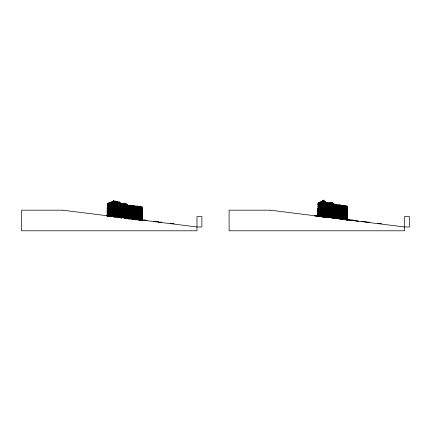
<?xml version="1.0" encoding="UTF-8"?>
<svg xmlns="http://www.w3.org/2000/svg" width="431" height="431" viewBox="0 0 431 431"><rect width="100%" height="100%" fill="white"/><g stroke="black" fill="none" stroke-linecap="round" stroke-linejoin="round"><path stroke-width="0.65" d="M126.331 218.145L126.358 212.558M126.563 218.145L126.402 203.863L125.971 205.776L125.653 205.237L125.34 215.387M118.358 217.639L118.509 213.663M118.59 217.639L119.268 201.972L118.633 209.428L119.031 202.618M119.489 217.289L120.147 202.732L120.47 212.537M119.699 217.202L119.861 213.83M120.572 217.914L120.75 213.991M120.804 217.919L120.815 214.401M121.677 218.054L121.968 209.04M121.704 217.563L122.07 205.824L122.711 203.599L122.883 217.714M121.908 218.054L122.108 214.159M122.808 217.703L122.991 214.326M123.018 217.585L123.32 209.003M123.045 217.703L123.406 205.539M124.123 218.334L124.349 214.493M125.27 218.501L125.286 212.111M125.502 218.506L125.518 212.111M115.19 213.48L115.201 210.581M125.071 218.479L125.265 214.229M125.302 218.479L125.502 214.234M318.089 216.141L317.884 208.367L318.105 216.718M333.993 217.682L333.993 218.172L334.23 217.714M335.07 206.04L334.688 218.264L334.876 204.1L335.119 206.25L335.533 205.458M334.919 218.264L334.919 217.774M336.713 206.476L336.988 204.924L337.004 218.059L335.437 217.865L335.41 218.35L335.647 217.892M108.229 216.373L108.273 208.211L108.838 202.742L109.021 216.47M108.461 216.373L108.504 208.211M325.416 217.073L325.437 213.684M327.716 211.621L327.652 217.353L327.441 216.863M327.646 217.353L327.646 216.89M328.147 217.445L328.147 216.955M328.185 211.492L328.126 217.439L328.384 216.982M331.213 208.572L331.25 217.31L331.04 211.551L331.477 203.082M331.261 211.411L330.986 217.8L331.471 202.505L331.73 205.339L331.24 203.082M331.234 202.505L331.498 204.849L331.945 204.752L331.725 217.402L332.188 203.173M331.978 211.497L331.703 217.887L332.182 202.597L332.446 205.431L331.956 203.173M126.251 218.625L126.418 213.981M126.278 218.14L126.563 205.226L127.091 206.638L127.49 205.167M126.482 218.625L126.504 215.355M318.838 215.742L318.644 207.871L318.843 215.802M319.123 208.712L318.601 202.662L318.886 208.712L319.123 208.146L318.832 202.662L318.595 216.233L319.064 202.662L318.843 202.899M329.817 211.438L329.537 217.612L329.693 206.433M330.335 211.54L330.518 217.714L330.76 202.78L331.197 208.717L330.534 203.335L330.943 205.539M333.228 211.998L333.185 218.075L333.093 205.275M333.141 205.797L333.179 218.075L333.459 212.004M333.939 218.167L333.987 212.413M333.96 217.682L334.149 204.008L334.397 206.163L334.812 205.366L334.628 206.163L334.391 204.612M334.176 218.167L334.246 211.12M334.666 218.258L334.709 212.499M127.431 218.776L127.571 213.738M127.662 218.776L127.689 215.71M127.695 218.285L127.937 205.21L128.357 206.848L128.61 205.275L128.729 218.415L123.918 217.844L124.273 205.242L124.607 205.404L125.06 203.152L125.491 212.246M328.363 217.445L328.594 202.888L329.004 208.647M328.891 211.573L329.068 217.52L329.311 203.486L329.677 205.727M335.485 212.914L335.431 218.355L337.328 218.334M335.668 218.355L335.717 212.914M336.191 213.006L336.352 218.442L336.563 206.104M319.349 207.861L319.5 216.346L319.581 207.861L319.366 208.119M319.516 216.351L319.597 208.125M319.506 202.629L319.285 202.166L319.592 208.663L319.829 208.125M320.222 216.437L320.007 202.252L320.314 208.749L320.551 208.216M324.538 212.499L324.322 211.422L324.301 213.679L324.764 213.684L324.796 209.364L324.22 216.971M324.511 214.137L324.726 215.834L324.764 213.684M324.726 215.834L324.742 214.137M325.039 210.231L324.468 201.266L325.039 210.231L324.565 209.358M336.907 218.539L337.01 210.118M337.139 218.539L337.193 213.42M337.64 218.598L337.699 213.474M337.877 218.598L337.931 213.48M337.899 218.199L338.017 207.543M107.093 216.233L107.184 208.173L107.707 203.265L107.707 205.948M107.33 216.233L107.421 208.173M128.61 218.921L128.853 205.183L129.241 207.602L129.489 205.97M128.842 218.921L128.874 216.055M320.659 216.518L320.772 207.963M321.014 208.221L320.68 201.783L321.009 208.733L321.251 208.221M326.682 217.262L326.752 211.529M326.579 209.046L326.86 217.256L327.151 203.567M327.42 217.353L327.485 211.621M327.301 208.469L327.344 216.852L327.673 216.863L328.056 202.829L328.255 208.766L327.986 205.555M338.583 206.228L338.944 208.496L338.583 206.228L338.427 218.711L338.734 218.706M338.68 218.226L338.788 209.579M338.798 208.911L338.814 206.228M339.132 218.829L339.165 216.233M339.364 218.829L339.52 208.146M339.833 218.916L339.946 209.999M340.07 218.916L340.178 209.999M340.506 219.002L340.808 208.087M341.201 219.088L341.309 210.479M341.541 210.484L341.454 218.598L341.982 218.662L341.961 205.905M341.977 210.716L341.896 218.684L342.424 218.749L342.634 205.991M343.13 206.083L342.629 218.776L343.151 218.84L343.367 206.083M343.405 219.336L343.378 205.388L342.86 218.776L343.879 218.932M343.329 219.352L343.437 210.899M343.561 219.352L343.669 210.899M325.286 217.089L325.572 212.063L325.502 217.116M326.025 217.181L326.456 203.917M326.24 217.208L326.31 212.154M126.671 214.315L126.811 205.786M127.824 213.986L127.959 205.808L128.357 207.349L128.594 205.889M128.982 213.663L129.084 205.188L129.478 207.602M129.79 219.067L129.995 205.151L130.593 208.356M129.823 218.582L130.011 205.846L130.356 208.89L130.825 206.665L130.361 208.356M130.949 219.212L131.153 205.296L131.503 208.96M131.18 219.212L131.385 205.296L131.741 208.442L131.961 207.446L132.048 218.829L131.213 218.727M132.101 219.357L132.306 205.436L132.91 210.721M132.339 219.357L132.543 205.442L132.888 209.035L133.087 208.712M133.292 219.013L133.465 205.582L134.009 208.933L134.154 218.986M134.418 219.648L134.623 205.727L134.892 208.114M134.65 219.648L134.855 205.727L135.458 211.427M135.571 219.788L135.781 205.873L136.411 211.427L136.476 219.902M135.808 219.794L136.013 205.873L136.616 211.777L135.792 206.573L135.84 219.304L136.675 219.411M136.799 219.454L136.972 206.023L137.537 211.045L137.634 219.557M137.958 220.09L138.162 206.169L138.378 208.092M137.99 219.6L138.179 206.869L138.825 219.708M138.189 220.09L138.394 206.169L138.884 211.034M139.38 220.241L139.585 206.32L140.016 210.662M139.601 207.02L139.412 219.751L140.253 219.858M140.371 219.902L140.544 206.465L140.932 209.902M141.53 220.537L141.734 206.616L142.451 220.65M141.562 220.047L141.751 207.316L142.402 220.155M141.761 220.537L141.971 206.616L142.278 209.919M321.413 216.615L321.768 207.984L321.397 216.61M322.005 208.728L321.429 201.32L321.774 208.728L322.016 208.238L321.661 201.325L321.354 216.551L321.892 201.325M324.575 216.507L325.4 216.583L324.575 216.507L324.618 213.851M324.645 211.858L325.109 201.282L325.335 213.49M324.807 216.507L324.85 213.851M336.977 213.539L337.074 206.815M337.209 213.539L337.301 207.489M337.71 213.684L337.812 205.56L337.909 206.681M123.088 209.003L122.813 215.021M317.884 216.146L318.337 203.879L318.116 216.173M323.514 216.879L323.649 208.275L323.891 208.582M323.88 208.275L323.498 216.879M323.983 200.21L323.385 216.863L323.983 200.21L323.519 200.205L324.117 209.04L323.649 208.275M325.357 212.219L325.631 202.489L325.766 206.535M326.089 212.311L326.364 202.581L326.504 206.627M326.326 212.311L326.601 202.581L326.736 206.627M335.501 213.043L335.625 204.757L335.771 206.384M335.733 213.043L335.857 204.763L336.008 206.384L336.282 204.838L336.293 217.973M336.207 213.129L336.331 204.849L336.476 206.476L336.751 204.924L336.783 218.032L336.74 205.512L336.476 206.972L336.336 205.468M344.294 219.007L344.417 210.522M319.236 216.287L319.516 202.166L319.824 208.663M320.47 202.258L319.974 216.378L320.222 202.926M319.974 216.378L320.486 202.495M322.243 207.995L322.092 216.696L322.474 207.995L322.253 208.238M322.711 208.712L322.113 200.851L322.48 208.712L322.722 208.243L322.345 200.851L322.016 216.637L322.577 200.857L322.356 201.094M324.236 216.971L324.322 211.422M327.646 203.19L327.824 202.829L328.207 205.937L327.813 203.33L327.732 211.772M333.739 212.871L333.906 204.472M334.235 212.542L334.375 205.275M334.962 212.634L335.086 206.023M119.963 209.116L119.726 217.289L120.75 217.418L120.378 202.732L120.114 206.729M120.772 214.439L120.847 209.078M121.084 209.078L120.982 213.991L120.605 214.832M320.847 216.459L320.917 201.783L321.24 208.733M321.569 216.551L321.882 201.988M328.201 211.637L328.363 202.888L328.966 205.646M328.433 211.643L328.6 203.405M328.907 211.718L329.068 202.963L329.478 208.728M344.741 219.643L345.274 206.46M344.972 219.643L345.522 205.765L345.543 219.713M118.864 209.428L118.627 214.638M322.857 200.97L323.476 209.294L322.857 200.97L323.336 201.218L322.83 216.798L323.239 208.593M322.722 217.305L322.927 208.157M322.975 206.201L323.094 200.975L323.476 209.294M322.954 217.305L323.325 200.975M323.255 208.836L323.078 216.804L322.749 216.815L323.293 216.885M323.519 200.205L323.74 200.663M324.791 206.821L324.608 204.445M324.597 216.755L324.651 214.072M324.694 212.057L324.758 208.367M324.829 216.858L324.882 214.299M324.979 209.811L325.006 208.529M325.098 204.095L324.936 201.266L324.715 201.546M329.737 204.558L329.774 202.678L330.448 208.615L330.48 217.208M329.596 211.583L329.785 203.233L330.426 205.436L329.785 203.233M329.834 211.583L330.011 202.683L330.448 208.615M330.345 211.686L330.523 202.78L330.954 205.091L331.013 217.31M330.582 211.686L330.766 203.335M332.527 212.542L332.7 203.75L333.039 205.285M332.764 212.542L332.931 203.755M333.244 212.138L333.416 203.351L333.669 205.345L333.874 204.876L334.144 217.677L334.106 204.876L333.669 205.84L333.422 203.938M333.475 212.138L333.648 203.351L333.901 205.345M123.115 209.148L123.169 205.539L123.886 203.367L124.063 212.316M331.277 211.551L331.471 202.505M331.994 211.643L332.182 202.597M345.684 219.783L345.921 209.773M339.957 210.193L340.011 208.2M340.194 210.199L340.609 205.037L340.635 218.986M116.122 213.814L116.149 211.637M116.354 213.819L116.542 207.78M346.389 209.401L346.109 219.929L346.686 219.999L346.659 206.056L346.4 209.8M346.379 219.444L346.896 206.056L346.917 220.004M324.468 201.266L324.694 201.67M324.559 206.821L324.705 201.266M325.093 203.917L325.141 202.311M346.815 220.074L346.912 216.825M347.052 220.074L347.585 206.896M117.351 212.984L117.9 202.36M122.226 209.218L122.318 206.233L122.927 204.116M128.67 216.2L128.869 205.824L129.241 208.119L129.392 207.112M128.901 216.206L128.955 213.496M340.63 210.484L341.05 205.124L341.072 219.072M120.874 209.288L121.262 203.427L121.537 203.841M121.197 206.099L120.836 214.832M116.171 211.88L116.769 201.428L116.887 204.332M116.408 211.885L117 201.433L117.097 204.585M325.109 201.282L324.775 203.982L324.872 201.929L325.157 203.815M119.985 209.358L120.098 206.363M341.551 210.781L341.616 209.013M115.163 207.095L115.002 217.219M115.228 210.781L115.869 201.164L116.154 216.841L115.255 216.734M127.479 215.931L127.705 205.21L127.985 206.524M117.711 208.776L118.132 202.36L118.245 204.644M116.327 208.125L116.763 202.101L117.06 216.987M113.816 209.676L114.501 200.9L114.824 217.197M117.566 212.661L117.474 217.499M117.491 214.229L118.137 201.697L118.428 217.127L117.496 217.014M115.411 207.473L115.858 201.848M120.147 203.27L119.5 214.735M338.712 208.496L338.949 205.533M338.944 208.496L339.202 204.838L339.224 218.786M339.655 205.646L339.423 208.539L339.299 207.564L339.154 218.339L339.676 218.404M340.134 208.561L340.377 205.037L340.398 218.986M341.266 205.819L340.765 218.512L341.287 218.576M341.508 208.119L341.74 205.21L341.767 219.158M341.724 205.905L341.223 218.598L341.751 218.662M341.745 208.588L341.977 205.21L341.998 219.158M342.214 210.716L342.65 205.296L342.672 219.244M342.796 209.746L343.146 205.382L343.173 219.331M343.685 207.758L343.873 205.474L343.895 219.422M344.197 210.888L344.563 206.314L344.584 219.072M344.428 210.888L344.811 205.619L344.838 219.568M344.983 209.52L345.29 205.765L345.312 219.713M345.926 210.161L346.228 205.91L346.255 219.858L345.447 219.783L345.996 205.91L346.023 219.858M346.632 209.8L346.88 206.751M347.375 209.035L347.601 206.201L347.628 220.144M114.026 206.821L114.49 201.589L114.565 204.477M114.721 201.589L114.048 209.681L114.118 217.079M111.554 208.561L112.222 201.859M111.785 208.561L112.469 201.169L112.717 216.416L111.882 216.308M113.881 216.561L112.782 216.448L112.61 208.362L113.601 200.647L113.881 216.561L113.369 200.641M113.601 200.647L112.642 208.577L113.585 201.336M111.085 202.387L110.465 208.545L110.519 216.168M110.702 208.545L111.338 201.692L111.532 213.49M109.382 208.523L109.953 202.915M108.294 208.507L108.822 203.443M108.526 208.507L109.07 202.742L109.253 216.475M107.211 208.491L107.685 203.976M107.443 208.491L107.939 203.265L108.089 216.33M337.311 206.988L337.468 205.485L337.742 218.124M337.699 205.485L337.451 207.699M338.276 206.659L338.454 204.908L338.48 218.673L338.222 204.908L337.952 207.844L337.812 205.646M338.276 207.133L338.437 205.544M126.525 215.662L126.795 205.226L127.242 206.093L127.506 204.569L127.646 218.28M325.728 204.219L325.858 203.033M326.235 204.31L326.359 203.125M120.982 206.481L121.262 203.928M121.213 206.481L121.494 203.432L121.795 205.145M338.276 206.573L338.184 207.844L338.049 205.565M341.621 209.471L341.74 208.119M130.356 208.89L130.571 207.327L130.663 218.684M335.862 206.088L336.045 204.833L336.315 217.946L335.334 217.849M336.266 205.425L336.002 206.885L335.862 205.377M336.972 205.517L336.708 206.977L336.563 204.849M335.302 205.005L335.55 204.903L335.566 217.957L335.302 205.005C336.002 205.512 334.645 206.207 335.108 204.1M334.612 217.865L334.591 204.811L334.844 217.87M335.334 217.957L335.318 204.903L335.027 205.673M335.566 217.957L333.206 217.585L335.582 217.854M128.126 206.848L128.379 205.275L128.481 213.582M128.363 205.889L128.126 207.349L127.721 205.808M122.086 206.233L122.695 204.116M125.981 205.355L126.148 204.445M124.721 205.355L125.276 203.728L124.845 205.899L124.29 205.743L123.923 215.117M125.292 203.152L124.845 205.404L124.505 205.242L124.155 215.117M131.945 208.022L131.735 208.96L131.401 205.991M125.109 215.387L125.416 205.237L125.733 205.77L126.164 203.863L126.331 212.693M123.498 205.242L123.869 203.922M335.765 206.885L336.029 205.425L336.061 217.941M125.895 205.808L125.733 206.266L125.437 205.765M123.185 205.986L124.117 203.373L124.295 214.783M123.422 205.986L124.101 203.922L124.295 212.321M332.7 203.75L332.861 205.275L333.395 205.28L332.953 206.244L332.705 204.337M333.378 205.802L333.185 206.244L333.088 205.754M334.09 205.398L333.901 205.84L333.653 203.938M340.916 208.356L341.282 205.124L341.304 219.072M326.919 203.567L327.081 203.238M327.145 203.098L327.318 202.737L327.522 208.674L327.253 205.463M328.05 203.33L327.657 203.658M121.941 214.924L122.302 205.824L122.943 203.599L123.099 212.391M132.893 208.534L133.104 208.2L133.206 218.975L132.371 218.873M132.85 208.712L132.651 209.03L132.322 206.137M330.523 217.251L332.705 217.493L332.662 204.844L332.215 204.935L331.951 202.597M336.379 217.984L337.02 218.032M331.498 204.849L331.751 217.402M332.215 204.935L332.468 217.493M126.859 206.147L127.274 204.569L127.36 209.116M355.176 220.823L355.65 220.823M106.829 215.915L109.221 215.979L109.054 203.448M314.388 215.915L316.052 215.915M127.829 218.334L130.124 218.334M130.814 218.706L133.922 218.706M338.917 218.706L341.481 218.706M140.926 219.966L141.578 219.966M142.58 219.966L145.398 219.966M348.48 219.966L352.957 219.966M144.326 220.392L147.127 220.392M351.885 220.392L354.686 220.392M153.646 221.561L158.522 221.561M361.205 221.561L366.081 221.561M158.306 222.143L161.824 222.143M365.865 222.143L369.383 222.143M170.277 223.646L174.113 223.646M377.836 223.646L381.667 223.646M119.602 217.768L119.188 204.402L119.371 217.763M119.333 217.267L119.398 204.698L119.037 201.967M344.089 206.174L343.448 211.255L344.105 205.474L344.127 219.422M338.82 206.896L338.249 218.183M338.949 207.968L338.965 204.838L338.992 218.781M324.877 201.282L325.324 208.55M325.071 208.814L325.195 205.075M112.61 208.362L113.014 216.454M118.843 209.154L118.385 217.149L119.565 217.272M327 211.68L327.086 202.737L327.474 205.846L327.355 203.89M328.023 208.766L328.061 216.944L332.705 217.493M328.805 217.035L329.02 208.475M329.494 208.556L329.747 217.116M326.256 217.181L325.89 217.159L325.841 208.954M329.532 217.116L329.726 208.556M338.249 218.269L337.662 218.194M347.483 219.864L347.973 219.864M322.113 201.546L322.582 201.552M322.862 201.665L323.325 201.665M324.468 201.95L324.936 201.95M321.429 202.02L321.898 202.02M320.686 202.484L321.154 202.489M319.285 202.866L319.754 202.872M320.007 202.958L320.475 202.963M318.083 204.122L317.857 203.642L318.364 209.245L318.089 203.642M318.892 208.141L318.644 207.871M320.066 208.491L320.535 208.496M320.761 208.48L321.23 208.48M322.232 208.464L322.7 208.469M323.018 208.836L323.487 208.841M317.879 208.96L318.347 208.965M323.627 209.412L323.875 209.725M321.364 216.06L321.639 216.125M356.836 221.141L357.563 221.146M314.91 215.769L328.761 217.456M327.56 216.852L327.533 208.469M337.161 218.054L339.208 218.291M339.386 218.339L340.382 218.49M340.091 218.425L340.614 218.495M342.656 218.749L342.128 218.684L341.993 211.071L342.413 205.296L342.44 219.239M343.588 218.867L344.11 218.932M328.061 216.944L328.821 217.035L328.783 208.475M336.929 218.048L337.511 218.124M340.528 218.512L341.056 218.576M344.062 219.007L344.822 219.077M344.768 219.153L345.527 219.217M345.71 219.298L346.238 219.363M346.141 219.444L346.901 219.508M347.612 219.654L346.853 219.584L347.37 206.196L347.397 220.144M316.047 215.861L338.594 218.679M342.591 219.18L358.581 221.178M107.357 215.742L108.057 215.834L107.917 203.976M110.751 216.168L111.554 216.27L111.322 202.392M114.134 216.594L115.018 216.701L115.637 201.164L115.923 216.841M120.831 217.429L123.115 217.714L123.121 212.246M128.874 218.436L129.812 218.549L129.72 205.975L129.472 208.119L129.101 205.829M135.523 219.266L134.682 219.158L134.871 206.427L135.366 210.096M138.222 219.6L139.062 219.708M141.799 220.047L142.634 220.155M124.521 205.743L124.845 205.899M334.537 205.582L334.822 204.811L334.305 205.582M121.499 203.928L121.898 212.461M134.224 209.407L133.712 206.282M125.669 205.765L125.965 206.266L126.385 204.45L126.569 212.693M329.3 202.969L329.71 208.728M329.079 203.486L329.44 205.727M328.368 203.405L328.562 203.938M340.237 207.683L340.366 208.06M126.579 205.786L127.01 206.578L127.258 205.167L127.409 213.135M332.861 205.275L332.958 205.749M120.384 203.276L120.572 204.504M325.351 213.076L325.416 214.072M325.103 213.49L325.184 214.072M339.526 206.982L339.655 208.028L339.903 204.951L339.93 218.9M339.294 206.982L339.423 208.022L339.671 204.951L339.698 218.9M141.147 210.29L140.775 206.471L140.608 219.902L141.443 220.004L141.169 209.902M140.56 207.166L141.212 220.004M139.369 207.02L140.021 219.853M136.988 206.718L137.516 211.405M134.639 206.427L135.226 211.427L135.286 219.266M133.481 206.282L133.993 209.407L134.133 219.12M130.588 208.89L130.227 205.151L130.054 218.582L130.895 218.684L130.808 207.333M328.567 203.454L328.734 205.646M334.386 204.008L334.488 205.059M335.63 205.377L335.722 206.384M337.311 205.501L337.451 207.182L337.715 204.849L337.748 218.614L337.484 204.849L337.214 207.699L337.08 205.501M135.145 209.644L135.318 219.762M119.268 201.972L119.419 204.402M119.268 202.618L119.398 204.698M317.884 208.367L317.895 208.647M320.238 202.258L320.545 208.755M118.013 204.639L117.9 201.697L117.264 217.008M323.751 200.205L324.117 209.04M142.3 209.525L142.683 220.65M115.627 201.848L115.713 204.531M140.996 211.89L141.239 219.837M140.037 210.28L140.296 220.354M140.059 220.354L139.353 206.32L139.148 220.236L138.906 210.662M125.06 203.152L125.259 212.246M114.797 204.477L114.738 200.905L114.053 213.14M326.752 206.266L326.8 209.283M326.515 206.266L326.563 209.283M326.014 206.174L326.122 217.192M326.062 209.191L325.863 202.489L325.524 217.089L325.184 217.073L325.087 208.545M325.782 206.174L325.831 209.191M138.669 210.662L138.868 220.203M127.382 210.414L127.414 218.28M121.903 211.012L121.962 218.059M121.515 204.31L121.666 212.461M115.971 204.294L116.181 216.685M114.824 204.256L115.055 217.197M112.486 216.41L112.238 201.169L111.521 208.324L111.629 216.798M131.73 207.446L131.816 218.829M131.714 208.022L131.751 210.371M117.119 204.332L117.291 216.987L116.375 216.874L116.327 213.771M116.941 207.618L117.011 212.219M117.043 214.191L117.087 216.825M111.354 216.766L111.101 201.692L110.438 208.286L110.498 216.658M118.04 204.364L118.234 217.623M113.849 212.989L113.881 217.079M110.282 207.456L110.201 202.22L109.614 208.529L109.619 216.028L110.384 216.125L110.185 202.92M110.374 213.345L110.411 215.963M110.153 216.12L109.97 202.22L109.355 208.248L109.388 216.028M328.745 205.242L328.767 208.647M115.217 213.404L115.233 217.219M111.758 208.324L111.861 216.798M129.472 207.225L129.553 214.029M107.723 207.268L107.858 216.324M120.728 212.381L120.777 217.299M120.497 212.381L120.518 217.418M113.789 209.482L113.822 213.14M136.643 211.432L136.708 219.907M135.485 211.131L135.549 219.762M132.937 210.533L132.974 218.975M132.01 210.226L132.075 218.679M130.825 206.665L130.835 207.963M130.905 216.771L130.922 218.582M116.095 213.771L116.144 216.868M326.817 209.046L326.86 217.283M121.693 212.316L121.731 218.059M110.67 208.286L110.729 216.658M330.464 208.469L330.496 217.208L330.232 208.469M328.271 208.561L328.314 216.944M328.039 208.561L328.077 216.944M129.812 213.916L129.839 219.045M129.58 213.911L129.607 219.045M333.858 205.398L333.896 217.671M333.395 205.28L333.432 218.075M128.74 213.464L128.756 218.91M128.508 213.464L128.524 218.91M122.889 212.246L122.905 217.547M117.227 214.008L117.243 217.499M347.354 206.891L347.375 219.654M339.887 205.646L339.914 218.404M127.668 213.011L127.673 218.134M124.09 212.176L124.063 214.783M109.587 208.248L109.593 215.877M332.517 212.402L332.71 218.016L332.517 212.402M133.696 205.582L133.524 219.013L134.364 219.12L134.24 208.933L133.696 205.582M137.203 206.023L137.031 219.454L137.866 219.557L137.753 211.405L137.203 206.023M344.186 210.522L344.035 219.498L344.606 219.568L344.579 205.619L344.186 210.522M319.527 202.403L319.252 216.287L319.748 202.166L319.527 202.403M62.614 210.177L21.55 210.177L21.55 230.795L196.989 230.795L196.978 216.534L201.891 216.534L201.891 226.975L196.978 226.975L62.614 210.177M270.172 210.177L229.109 210.177L229.109 230.795L404.547 230.795L404.537 216.534L409.45 216.534L409.45 226.975L404.537 226.975L270.172 210.177"/></g></svg>
